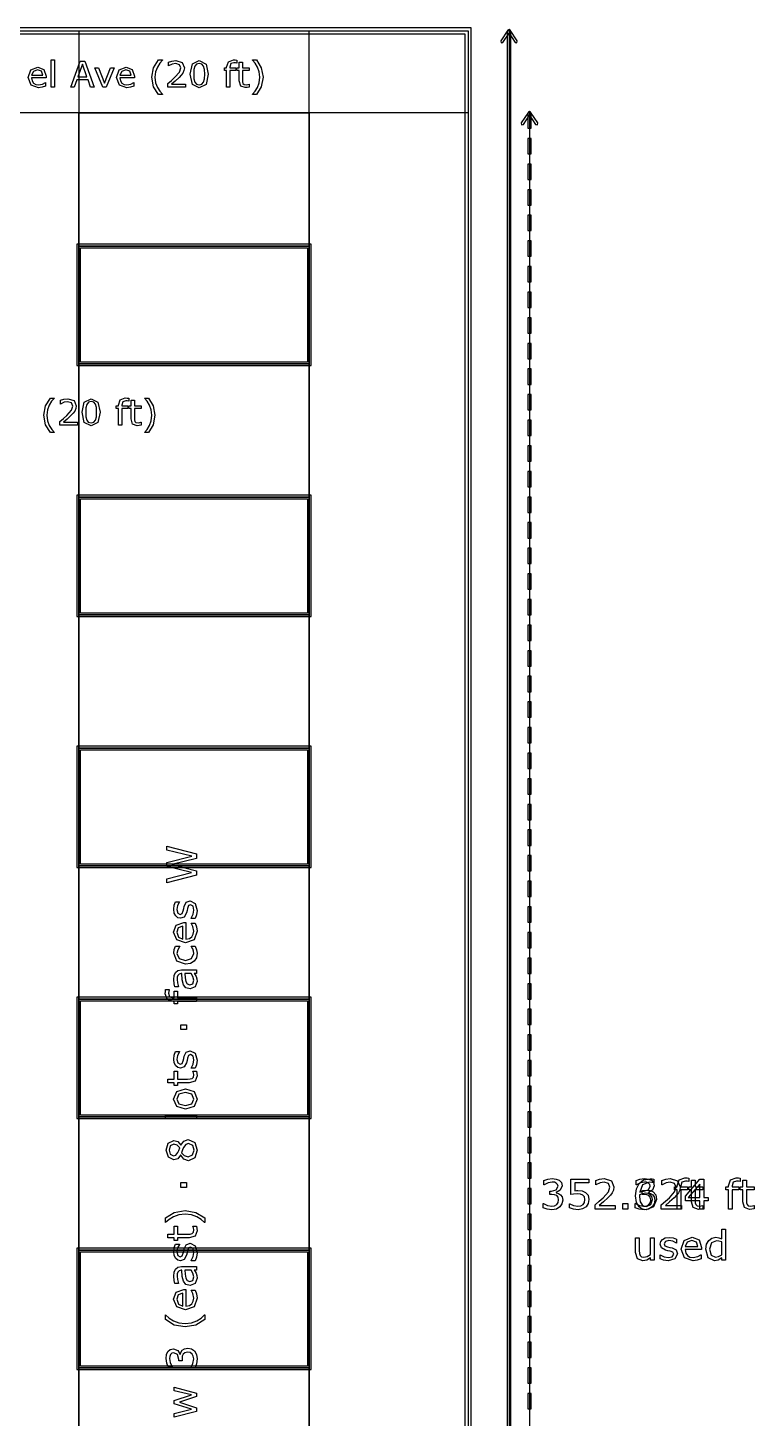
# Model space of a CAD drawing. Extents: x -1 to 182, y 89 to 480.
# Drawn here: x 131.2 to 168.8, y 237.9 to 309.7 of the extents above; entities that cross this region are included whole.
import ezdxf

# ---------------------------------------------------------------- set-up
doc = ezdxf.new("R2010")
doc.units = 0

msp = doc.modelspace()

# ---------------------------------------------------------------- linework, layer by layer
at = {"layer": 'Layer 1', "color": 7}
for points in [[(94.562067, 309.721697), (94.562067, 190.077473), (154.145953, 190.077473), (154.145953, 309.721697), (94.562067, 309.721697)], [(156.011469, 309.56305), (156.011469, 190.236117), (156.196471, 190.236117), (156.196471, 309.56305), (156.011469, 309.56305)], [(94.879361, 309.404403), (153.828659, 309.404403), (153.828659, 190.394761), (94.879361, 190.394761), (94.879361, 309.404403)]]:
    msp.add_lwpolyline(points, close=True, dxfattribs=at)
for points in [[(94.720714, 309.56305), (153.987306, 309.56305), (153.987306, 305.329722), (94.720714, 305.329722), (94.720714, 309.56305)], [(126.99984, 309.56305), (133.878998, 309.56305), (133.878998, 190.236117), (126.99984, 190.236117), (126.99984, 309.56305)], [(145.785233, 309.56305), (153.987306, 309.56305), (153.987306, 190.236117), (145.785233, 190.236117), (145.785233, 309.56305)], [(156.046092, 309.601806), (155.675573, 309.045769), (155.695205, 308.949651), (155.791323, 308.968781), (156.10397, 309.437476), (156.416612, 308.968773), (156.51273, 308.949643), (156.532362, 309.045761), (156.161842, 309.601798), (156.103965, 309.632854), (156.046087, 309.601798), (156.046092, 309.601806)], [(156.10397, 309.56305), (156.10397, 190.236117)], [(132.187823, 307.140076), (131.443556, 307.140076), (131.471589, 306.977294), (131.548458, 306.86425), (131.659692, 306.799139), (131.802577, 306.777443), (132.009669, 306.818139), (132.158886, 306.89953), (132.167934, 306.89953), (132.167934, 306.714139), (131.992492, 306.65355), (131.804392, 306.629129), (131.41191, 306.764781), (131.270831, 307.151836), (131.405578, 307.545224), (131.761887, 307.690821), (132.076595, 307.571449), (132.187828, 307.232322), (132.187823, 307.140076)], [(132.022332, 307.270298), (131.954506, 307.477392), (131.752838, 307.550642), (131.534893, 307.470156), (131.443556, 307.270298), (132.022332, 307.270298)], [(132.617384, 306.652637), (132.447368, 306.652637), (132.447368, 308.059785), (132.617384, 308.059785), (132.617384, 306.652637)], [(134.680176, 306.652637), (134.489359, 306.652637), (134.357327, 307.027937), (133.774935, 307.027937), (133.642903, 306.652637), (133.461129, 306.652637), (133.951279, 307.999195), (134.190026, 307.999195), (134.680176, 306.652637)], [(134.302164, 307.181673), (134.066132, 307.842745), (133.829196, 307.181673), (134.302164, 307.181673)], [(135.699363, 307.66278), (135.290604, 306.652637), (135.119683, 306.652637), (134.713636, 307.66278), (134.898121, 307.66278), (135.21102, 306.858827), (135.521209, 307.66278), (135.699363, 307.66278)], [(136.751105, 307.140076), (136.006838, 307.140076), (136.034871, 306.977294), (136.11174, 306.86425), (136.222973, 306.799139), (136.365859, 306.777443), (136.57295, 306.818139), (136.722167, 306.89953), (136.731216, 306.89953), (136.731216, 306.714139), (136.555774, 306.65355), (136.367674, 306.629129), (135.975191, 306.764781), (135.834113, 307.151836), (135.96886, 307.545224), (136.325168, 307.690821), (136.639877, 307.571449), (136.75111, 307.232322), (136.751105, 307.140076)], [(136.585613, 307.270298), (136.517787, 307.477392), (136.31612, 307.550642), (136.098175, 307.470156), (136.006838, 307.270298), (136.585613, 307.270298)], [(138.200758, 306.280051), (137.993663, 306.280051), (137.744971, 306.680672), (137.656346, 307.169918), (137.744971, 307.659164), (137.993663, 308.059785), (138.200758, 308.059785), (138.200758, 308.050736), (138.060584, 307.897902), (137.937595, 307.697139), (137.848971, 307.452064), (137.815509, 307.169913), (137.848066, 306.886854), (137.937595, 306.642683), (138.061489, 306.44192), (138.200758, 306.289089), (138.200758, 306.280051)], [(139.390865, 306.652637), (138.479292, 306.652637), (138.479292, 306.841645), (138.669204, 307.004424), (138.847359, 307.166301), (139.085198, 307.43308), (139.149407, 307.647408), (139.079771, 307.811092), (138.887149, 307.870777), (138.708995, 307.84184), (138.521797, 307.753215), (138.512749, 307.753215), (138.512749, 307.943125), (138.683667, 308.001002), (138.891666, 308.027222), (139.216322, 307.926842), (139.333885, 307.656446), (139.313988, 307.512656), (139.257015, 307.386953), (139.173814, 307.276624), (139.058964, 307.156347), (138.859106, 306.971862), (138.666482, 306.807273), (139.390857, 306.807273), (139.390865, 306.652637)], [(140.5665, 307.326369), (140.452555, 306.793713), (140.100768, 306.624602), (139.746269, 306.796427), (139.635036, 307.324559), (139.748076, 307.8545), (140.100768, 308.026323), (140.454364, 307.851788), (140.5665, 307.326369), (140.5665, 307.326369)], [(140.328661, 306.915799), (140.371164, 307.087622), (140.382911, 307.326369), (140.371164, 307.565112), (140.327756, 307.736935), (140.240941, 307.84184), (140.100768, 307.877109), (139.959692, 307.84184), (139.87197, 307.735128), (139.829467, 307.560591), (139.818619, 307.324559), (139.828567, 307.088527), (139.871073, 306.918511), (139.955176, 306.810895), (140.100773, 306.773819), (140.241849, 306.809088), (140.328666, 306.915799), (140.328661, 306.915799)], [(142.050517, 307.895195), (142.041468, 307.895195), (141.968218, 307.911467), (141.888637, 307.920516), (141.729472, 307.871682), (141.680638, 307.697145), (141.680638, 307.66278), (141.987208, 307.66278), (141.987208, 307.519895), (141.686064, 307.519895), (141.686064, 306.652637), (141.516049, 306.652637), (141.516049, 307.519895), (141.401199, 307.519895), (141.401199, 307.66278), (141.516049, 307.66278), (141.516049, 307.696242), (141.605578, 307.972065), (141.864219, 308.068828), (141.966409, 308.063404), (142.050512, 308.050731), (142.050517, 307.895195)], [(142.682648, 306.66168), (142.577746, 306.640884), (142.477363, 306.632735), (142.242236, 306.715936), (142.16175, 306.982715), (142.16175, 307.51989), (142.0469, 307.51989), (142.0469, 307.662775), (142.16175, 307.662775), (142.16175, 307.953068), (142.331766, 307.953068), (142.331766, 307.662775), (142.682648, 307.662775), (142.682648, 307.51989), (142.331766, 307.51989), (142.331766, 307.059584), (142.335391, 306.934786), (142.360711, 306.851585), (142.414972, 306.798229), (142.521684, 306.781957), (142.608501, 306.793705), (142.673613, 306.814501), (142.682661, 306.814501), (142.682648, 306.66168)], [(143.397977, 307.169918), (143.309353, 306.680672), (143.06066, 306.280051), (142.853569, 306.280051), (142.853569, 306.2891), (142.992835, 306.441931), (143.116731, 306.642694), (143.205356, 306.886864), (143.238815, 307.169923), (143.205356, 307.452075), (143.116731, 307.69715), (142.992835, 307.897913), (142.853569, 308.050746), (142.853569, 308.059795), (143.06066, 308.059795), (143.309353, 307.659174), (143.397977, 307.169929), (143.397977, 307.169918)], [(133.878998, 305.329722), (145.785233, 305.329722), (145.785233, 298.450564), (133.878998, 298.450564), (133.878998, 305.329722)], [(157.104424, 305.368478), (156.733905, 304.812441), (156.753537, 304.716323), (156.849655, 304.735453), (157.162302, 305.204148), (157.474944, 304.735445), (157.571062, 304.716315), (157.590694, 304.812433), (157.220174, 305.36847), (157.162297, 305.399526), (157.104419, 305.36847), (157.104424, 305.368478)], [(157.069801, 305.329722), (157.069801, 304.535973), (157.254803, 304.535973), (157.254803, 305.329722), (157.069801, 305.329722)], [(157.162302, 305.329722), (157.162302, 194.734028)], [(157.069801, 304.006807), (157.069801, 303.213058), (157.254803, 303.213058), (157.254803, 304.006807), (157.069801, 304.006807)], [(157.069801, 302.683892), (157.069801, 301.890143), (157.254803, 301.890143), (157.254803, 302.683892), (157.069801, 302.683892)], [(157.069801, 301.360977), (157.069801, 300.567228), (157.254803, 300.567228), (157.254803, 301.360977), (157.069801, 301.360977)], [(157.069801, 300.038062), (157.069801, 299.244313), (157.254803, 299.244313), (157.254803, 300.038062), (157.069801, 300.038062)], [(133.786497, 298.543065), (133.786497, 292.272654), (145.877734, 292.272654), (145.877734, 298.543065), (133.786497, 298.543065)], [(133.878998, 298.450564), (145.785233, 298.450564), (145.785233, 292.365155), (133.878998, 292.365155), (133.878998, 298.450564)], [(133.971499, 298.358063), (145.692732, 298.358063), (145.692732, 292.457656), (133.971499, 292.457656), (133.971499, 298.358063)], [(157.069801, 298.715147), (157.069801, 297.921398), (157.254803, 297.921398), (157.254803, 298.715147), (157.069801, 298.715147)], [(157.069801, 297.392232), (157.069801, 296.598483), (157.254803, 296.598483), (157.254803, 297.392232), (157.069801, 297.392232)], [(157.069801, 296.069317), (157.069801, 295.275568), (157.254803, 295.275568), (157.254803, 296.069317), (157.069801, 296.069317)], [(157.069801, 294.746402), (157.069801, 293.952653), (157.254803, 293.952653), (157.254803, 294.746402), (157.069801, 294.746402)], [(157.069801, 293.423487), (157.069801, 292.629738), (157.254803, 292.629738), (157.254803, 293.423487), (157.069801, 293.423487)], [(133.878998, 292.365155), (145.785233, 292.365155), (145.785233, 285.485997), (133.878998, 285.485997), (133.878998, 292.365155)], [(157.069801, 292.100572), (157.069801, 291.306823), (157.254803, 291.306823), (157.254803, 292.100572), (157.069801, 292.100572)], [(132.618353, 288.817579), (132.411261, 288.817579), (132.162569, 289.2182), (132.073941, 289.707445), (132.162569, 290.196691), (132.411261, 290.597312), (132.618353, 290.597312), (132.618353, 290.588263), (132.478182, 290.435429), (132.35519, 290.234667), (132.266566, 289.989591), (132.233107, 289.70744), (132.265661, 289.424381), (132.35519, 289.180211), (132.479084, 288.979448), (132.618353, 288.826617), (132.618353, 288.817579)], [(133.80846, 289.190159), (132.89689, 289.190159), (132.89689, 289.379167), (133.086799, 289.541946), (133.264954, 289.703823), (133.502793, 289.970602), (133.567002, 290.18493), (133.497369, 290.348614), (133.304744, 290.408299), (133.12659, 290.379362), (132.939392, 290.290737), (132.930344, 290.290737), (132.930344, 290.480647), (133.101264, 290.538524), (133.309261, 290.564744), (133.633917, 290.464364), (133.751482, 290.193968), (133.731586, 290.050178), (133.674613, 289.924475), (133.591415, 289.814146), (133.476562, 289.693869), (133.276704, 289.509384), (133.084082, 289.344795), (133.808455, 289.344795), (133.80846, 289.190159)], [(134.984098, 289.863891), (134.87015, 289.331235), (134.518363, 289.162124), (134.163864, 289.333949), (134.052631, 289.862081), (134.165674, 290.392022), (134.518363, 290.563845), (134.871959, 290.38931), (134.984098, 289.863891), (134.984098, 289.863891)], [(134.746256, 289.453321), (134.788761, 289.625144), (134.800509, 289.863891), (134.788761, 290.102634), (134.745351, 290.274457), (134.658536, 290.379362), (134.518363, 290.414631), (134.377287, 290.379362), (134.289567, 290.27265), (134.247062, 290.098113), (134.236214, 289.862081), (134.246162, 289.626049), (134.288665, 289.456033), (134.372768, 289.348417), (134.518365, 289.311341), (134.659444, 289.34661), (134.746259, 289.453321), (134.746256, 289.453321)], [(136.468112, 290.432717), (136.459063, 290.432717), (136.385813, 290.448989), (136.306232, 290.458038), (136.14707, 290.409204), (136.098236, 290.234667), (136.098236, 290.200302), (136.404805, 290.200302), (136.404805, 290.057417), (136.103665, 290.057417), (136.103665, 289.190159), (135.933649, 289.190159), (135.933649, 290.057417), (135.818799, 290.057417), (135.818799, 290.200302), (135.933649, 290.200302), (135.933649, 290.233764), (136.023179, 290.509587), (136.281819, 290.60635), (136.384009, 290.600926), (136.468112, 290.588253), (136.468112, 290.432717)], [(137.100243, 289.199202), (136.995341, 289.178406), (136.894961, 289.170257), (136.659831, 289.253458), (136.579345, 289.520237), (136.579345, 290.057412), (136.464495, 290.057412), (136.464495, 290.200297), (136.579345, 290.200297), (136.579345, 290.49059), (136.749361, 290.49059), (136.749361, 290.200297), (137.100243, 290.200297), (137.100243, 290.057412), (136.749361, 290.057412), (136.749361, 289.597106), (136.752986, 289.472308), (136.778306, 289.389107), (136.832567, 289.335751), (136.939279, 289.319479), (137.026094, 289.331227), (137.091205, 289.352023), (137.100254, 289.352023), (137.100243, 289.199202)], [(137.815575, 289.70744), (137.72695, 289.218194), (137.478258, 288.817573), (137.271164, 288.817573), (137.271164, 288.826622), (137.410432, 288.979453), (137.534326, 289.180216), (137.622951, 289.424386), (137.656412, 289.707445), (137.622951, 289.989597), (137.534326, 290.234672), (137.410432, 290.435435), (137.271164, 290.588268), (137.271164, 290.597317), (137.478258, 290.597317), (137.72695, 290.196696), (137.815575, 289.707451), (137.815575, 289.70744)], [(157.069801, 290.777657), (157.069801, 289.983908), (157.254803, 289.983908), (157.254803, 290.777657), (157.069801, 290.777657)], [(157.069801, 289.454742), (157.069801, 288.660993), (157.254803, 288.660993), (157.254803, 289.454742), (157.069801, 289.454742)], [(157.069801, 288.131827), (157.069801, 287.338078), (157.254803, 287.338078), (157.254803, 288.131827), (157.069801, 288.131827)], [(157.069801, 286.808912), (157.069801, 286.015163), (157.254803, 286.015163), (157.254803, 286.808912), (157.069801, 286.808912)], [(133.786497, 285.578498), (133.786497, 279.308087), (145.877734, 279.308087), (145.877734, 285.578498), (133.786497, 285.578498)], [(133.878998, 285.485997), (145.785233, 285.485997), (145.785233, 279.400588), (133.878998, 279.400588), (133.878998, 285.485997)], [(133.971499, 285.393496), (145.692732, 285.393496), (145.692732, 279.493089), (133.971499, 279.493089), (133.971499, 285.393496)], [(157.069801, 285.485997), (157.069801, 284.692248), (157.254803, 284.692248), (157.254803, 285.485997), (157.069801, 285.485997)], [(157.069801, 284.163082), (157.069801, 283.369333), (157.254803, 283.369333), (157.254803, 284.163082), (157.069801, 284.163082)], [(157.069801, 282.840167), (157.069801, 282.046418), (157.254803, 282.046418), (157.254803, 282.840167), (157.069801, 282.840167)], [(157.069801, 281.517252), (157.069801, 280.723503), (157.254803, 280.723503), (157.254803, 281.517252), (157.069801, 281.517252)], [(157.069801, 280.194337), (157.069801, 279.400588), (157.254803, 279.400588), (157.254803, 280.194337), (157.069801, 280.194337)], [(133.878998, 279.400588), (145.785233, 279.400588), (145.785233, 272.52143), (133.878998, 272.52143), (133.878998, 279.400588)], [(157.069801, 278.871422), (157.069801, 278.077673), (157.254803, 278.077673), (157.254803, 278.871422), (157.069801, 278.871422)], [(157.069801, 277.548507), (157.069801, 276.754758), (157.254803, 276.754758), (157.254803, 277.548507), (157.069801, 277.548507)], [(157.069801, 276.225592), (157.069801, 275.431843), (157.254803, 275.431843), (157.254803, 276.225592), (157.069801, 276.225592)], [(157.069801, 274.902677), (157.069801, 274.108928), (157.254803, 274.108928), (157.254803, 274.902677), (157.069801, 274.902677)], [(157.069801, 273.579762), (157.069801, 272.786013), (157.254803, 272.786013), (157.254803, 273.579762), (157.069801, 273.579762)], [(133.786497, 272.613931), (133.786497, 266.34352), (145.877734, 266.34352), (145.877734, 272.613931), (133.786497, 272.613931)], [(133.878998, 272.52143), (145.785233, 272.52143), (145.785233, 266.436021), (133.878998, 266.436021), (133.878998, 272.52143)], [(133.971499, 272.428929), (145.692732, 272.428929), (145.692732, 266.528522), (133.971499, 266.528522), (133.971499, 272.428929)], [(157.069801, 272.256847), (157.069801, 271.463098), (157.254803, 271.463098), (157.254803, 272.256847), (157.069801, 272.256847)], [(157.069801, 270.933932), (157.069801, 270.140183), (157.254803, 270.140183), (157.254803, 270.933932), (157.069801, 270.933932)], [(157.069801, 269.611017), (157.069801, 268.817268), (157.254803, 268.817268), (157.254803, 269.611017), (157.069801, 269.611017)], [(157.069801, 268.288102), (157.069801, 267.494353), (157.254803, 267.494353), (157.254803, 268.288102), (157.069801, 268.288102)], [(138.425387, 267.454179), (139.96431, 267.054204), (139.96431, 266.823728), (138.686869, 266.500233), (139.96431, 266.183975), (139.96431, 265.958666), (138.425387, 265.551455), (138.425387, 265.761261), (139.704894, 266.084756), (138.425387, 266.403081), (138.425387, 266.610821), (139.717298, 266.932247), (138.425387, 267.253676), (138.425387, 267.454179)], [(133.878998, 266.436021), (145.785233, 266.436021), (145.785233, 259.556863), (133.878998, 259.556863), (133.878998, 266.436021)], [(157.069801, 266.965187), (157.069801, 266.171438), (157.254803, 266.171438), (157.254803, 266.965187), (157.069801, 266.965187)], [(157.069801, 265.642272), (157.069801, 264.848523), (157.254803, 264.848523), (157.254803, 265.642272), (157.069801, 265.642272)], [(139.631515, 264.625414), (139.890931, 264.494157), (139.992216, 264.137589), (139.962244, 263.901946), (139.895063, 263.723146), (139.676989, 263.723146), (139.676989, 263.733492), (139.787576, 263.938131), (139.827883, 264.154136), (139.786542, 264.354642), (139.65632, 264.426987), (139.552965, 264.387715), (139.493022, 264.236818), (139.471326, 264.1283), (139.444455, 264.007377), (139.326631, 263.791369), (139.134395, 263.728324), (139.000037, 263.757262), (138.887383, 263.84718), (138.8109, 263.993939), (138.781963, 264.194445), (138.807812, 264.403217), (138.868788, 264.579951), (139.076528, 264.579951), (139.076528, 264.569606), (138.984543, 264.388737), (138.946303, 264.179965), (138.987644, 264.00013), (139.108567, 263.926751), (139.216053, 263.971193), (139.274965, 264.111753), (139.299757, 264.23164), (139.322485, 264.343263), (139.428937, 264.552035), (139.63151, 264.625414), (139.631515, 264.625414)], [(157.069801, 264.319357), (157.069801, 263.525608), (157.254803, 263.525608), (157.254803, 264.319357), (157.069801, 264.319357)], [(139.407238, 263.506104), (139.407238, 262.655512), (139.593275, 262.68755), (139.722465, 262.775402), (139.796879, 262.902524), (139.821671, 263.065822), (139.775162, 263.302499), (139.682143, 263.473031), (139.682143, 263.483376), (139.894016, 263.483376), (139.963262, 263.28287), (139.991168, 263.067896), (139.836138, 262.619346), (139.39379, 262.458117), (138.944205, 262.612112), (138.777806, 263.019321), (138.914233, 263.37899), (139.301805, 263.506112), (139.407238, 263.506104)], [(139.25841, 263.316969), (139.021733, 263.239454), (138.938016, 263.008979), (139.030001, 262.759898), (139.25841, 262.655512), (139.25841, 263.316969)], [(157.069801, 262.996442), (157.069801, 262.202693), (157.254803, 262.202693), (157.254803, 262.996442), (157.069801, 262.996442)], [(139.891962, 262.290675), (139.96431, 262.105676), (139.99016, 261.920675), (139.953986, 261.691231), (139.842364, 261.512431), (139.654261, 261.395641), (139.388646, 261.3543), (138.944229, 261.50933), (138.783, 261.920675), (138.810903, 262.114976), (138.879118, 262.290675), (139.095123, 262.290675), (139.095123, 262.28033), (138.988671, 262.096363), (138.951462, 261.912396), (139.063085, 261.650914), (139.388646, 261.555828), (139.710072, 261.648845), (139.821694, 261.912396), (139.80619, 262.032284), (139.765883, 262.141837), (139.720407, 262.221421), (139.678034, 262.28033), (139.678034, 262.290675), (139.891962, 262.290675)], [(157.069801, 261.673527), (157.069801, 260.879778), (157.254803, 260.879778), (157.254803, 261.673527), (157.069801, 261.673527)], [(139.96431, 261.062846), (139.96431, 260.869576), (139.841321, 260.869576), (139.890931, 260.799298), (139.94054, 260.714547), (139.979812, 260.602927), (139.996348, 260.455131), (139.892997, 260.190548), (139.629446, 260.082029), (139.417573, 260.13784), (139.289417, 260.299069), (139.226372, 260.552283), (139.201581, 260.869576), (139.171609, 260.869576), (139.062053, 260.845817), (138.993841, 260.779671), (138.961802, 260.680452), (138.953547, 260.55953), (138.974211, 260.388996), (139.032089, 260.194694), (139.032089, 260.184349), (138.834686, 260.184349), (138.800579, 260.348679), (138.781979, 260.560551), (138.802642, 260.772424), (138.870857, 260.92952), (138.993846, 261.028739), (139.180914, 261.062846), (139.96431, 261.062846)], [(139.68009, 260.869576), (139.358664, 260.869576), (139.374168, 260.65977), (139.40414, 260.469601), (139.478554, 260.334208), (139.616013, 260.282533), (139.765875, 260.342477), (139.815485, 260.525412), (139.77621, 260.71248), (139.680092, 260.869576), (139.68009, 260.869576)], [(138.544243, 260.042754), (138.544243, 260.032409), (138.525643, 259.948693), (138.515297, 259.857742), (138.571106, 259.675841), (138.770578, 259.62003), (138.809852, 259.62003), (138.809852, 259.970396), (138.97315, 259.970396), (138.97315, 259.626232), (139.96431, 259.626232), (139.96431, 259.43193), (138.973158, 259.43193), (138.973158, 259.300671), (138.80986, 259.300671), (138.80986, 259.43193), (138.77162, 259.43193), (138.456393, 259.53425), (138.345806, 259.829837), (138.351997, 259.946626), (138.366469, 260.042744), (138.544243, 260.042754)], [(157.069801, 260.350612), (157.069801, 259.556863), (157.254803, 259.556863), (157.254803, 260.350612), (157.069801, 260.350612)], [(133.786497, 259.649364), (133.786497, 253.378953), (145.877734, 253.378953), (145.877734, 259.649364), (133.786497, 259.649364)], [(133.878998, 259.556863), (145.785233, 259.556863), (145.785233, 253.471454), (133.878998, 253.471454), (133.878998, 259.556863)], [(133.971499, 259.464362), (145.692732, 259.464362), (145.692732, 253.563955), (133.971499, 253.563955), (133.971499, 259.464362)], [(157.069801, 259.027697), (157.069801, 258.233948), (157.254803, 258.233948), (157.254803, 259.027697), (157.069801, 259.027697)], [(139.436179, 258.224781), (139.436179, 257.977766), (139.14369, 257.977766), (139.14369, 258.224781), (139.436179, 258.224781)], [(157.069801, 257.704782), (157.069801, 256.911033), (157.254803, 256.911033), (157.254803, 257.704782), (157.069801, 257.704782)], [(139.631515, 256.885329), (139.890931, 256.75407), (139.992216, 256.397505), (139.962244, 256.161859), (139.895063, 255.983059), (139.676989, 255.983059), (139.676989, 255.993404), (139.787576, 256.198043), (139.827883, 256.414052), (139.786542, 256.614555), (139.65632, 256.686903), (139.552965, 256.647628), (139.493022, 256.496734), (139.471326, 256.388212), (139.444455, 256.26729), (139.326631, 256.051282), (139.134395, 255.988237), (139.000037, 256.017177), (138.887383, 256.107093), (138.8109, 256.253854), (138.781963, 256.454358), (138.807812, 256.66313), (138.868788, 256.839863), (139.076528, 256.839863), (139.076528, 256.829518), (138.984543, 256.648652), (138.946303, 256.439877), (138.987644, 256.260046), (139.108567, 256.186664), (139.216053, 256.231106), (139.274965, 256.371665), (139.299757, 256.491556), (139.322485, 256.603175), (139.428937, 256.811947), (139.63151, 256.885329), (139.631515, 256.885329)], [(157.069801, 256.381867), (157.069801, 255.588118), (157.254803, 255.588118), (157.254803, 256.381867), (157.069801, 256.381867)], [(139.953975, 255.825963), (139.977735, 255.706075), (139.987048, 255.591352), (139.891962, 255.322636), (139.587073, 255.230651), (138.973158, 255.230651), (138.973158, 255.099394), (138.80986, 255.099394), (138.80986, 255.230651), (138.478097, 255.230651), (138.478097, 255.424956), (138.80986, 255.424956), (138.80986, 255.825963), (138.973158, 255.825963), (138.973158, 255.424956), (139.499223, 255.424956), (139.641849, 255.429083), (139.736933, 255.458023), (139.797911, 255.520034), (139.816511, 255.64199), (139.80307, 255.741209), (139.779311, 255.815623), (139.779311, 255.825968), (139.953975, 255.825963)], [(157.069801, 255.058952), (157.069801, 254.265203), (157.254803, 254.265203), (157.254803, 255.058952), (157.069801, 255.058952)], [(139.387601, 254.925762), (139.833053, 254.781066), (139.996348, 254.393495), (139.833053, 254.003854), (139.387601, 253.860193), (138.942152, 254.003854), (138.777819, 254.393495), (138.942152, 254.781066), (139.387601, 254.925762), (139.387601, 254.925762)], [(139.387601, 254.725255), (139.054806, 254.637406), (138.945253, 254.393495), (139.054806, 254.147514), (139.387601, 254.0607), (139.717298, 254.148549), (139.828918, 254.393495), (139.71833, 254.636374), (139.387601, 254.725255), (139.387601, 254.725255)], [(139.96431, 253.55737), (139.96431, 253.363068), (138.35614, 253.363068), (138.35614, 253.55737), (139.96431, 253.55737)], [(157.069801, 253.736037), (157.069801, 252.942288), (157.254803, 252.942288), (157.254803, 253.736037), (157.069801, 253.736037)], [(133.878998, 253.471454), (145.785233, 253.471454), (145.785233, 246.592296), (133.878998, 246.592296), (133.878998, 253.471454)], [(139.535397, 252.299569), (139.867158, 252.143505), (139.999449, 251.752832), (139.870259, 251.353891), (139.53953, 251.206095), (139.30802, 251.280509), (139.142655, 251.490315), (139.136464, 251.490315), (138.991772, 251.306348), (138.795401, 251.247436), (138.506013, 251.390065), (138.390258, 251.752832), (138.500846, 252.120766), (138.781965, 252.258228), (138.987636, 252.193114), (139.144732, 252.001913), (139.150924, 252.001913), (139.303887, 252.223086), (139.535397, 252.299569), (139.535397, 252.299569)], [(139.555032, 252.086662), (139.403106, 252.044286), (139.287351, 251.880988), (139.244975, 251.774536), (139.190198, 251.62054), (139.327657, 251.470678), (139.524028, 251.41487), (139.754504, 251.510987), (139.845454, 251.754898), (139.767939, 251.995711), (139.555032, 252.086662), (139.555032, 252.086662)], [(157.069801, 252.413122), (157.069801, 251.619373), (157.254803, 251.619373), (157.254803, 252.413122), (157.069801, 252.413122)], [(138.784021, 252.054621), (138.608322, 251.96884), (138.542176, 251.751797), (138.604187, 251.537858), (138.77162, 251.455176), (138.900811, 251.496517), (138.996928, 251.623641), (139.045503, 251.733195), (139.095113, 251.873754), (138.953521, 252.015349), (138.784021, 252.054621), (138.784021, 252.054621)], [(157.069801, 251.090207), (157.069801, 250.296458), (157.254803, 250.296458), (157.254803, 251.090207), (157.069801, 251.090207)], [(139.436179, 250.074384), (139.436179, 249.827372), (139.14369, 249.827372), (139.14369, 250.074384), (139.436179, 250.074384)], [(158.76427, 249.449999), (158.845918, 249.338379), (158.877956, 249.164747), (158.839716, 248.971477), (158.732229, 248.818513), (158.549296, 248.711026), (158.319853, 248.676922), (158.067671, 248.707925), (157.864066, 248.774071), (157.864066, 248.990079), (157.879571, 248.990079), (158.086276, 248.893962), (158.315717, 248.855722), (158.454211, 248.877417), (158.573066, 248.941497), (158.643348, 249.041747), (158.667107, 249.180241), (158.640236, 249.316667), (158.567889, 249.402448), (158.455234, 249.445858), (158.312608, 249.458267), (158.219589, 249.458267), (158.219589, 249.629833), (158.291936, 249.629833), (158.542049, 249.694944), (158.636101, 249.887182), (158.612341, 249.984332), (158.546195, 250.053579), (158.45111, 250.090787), (158.336389, 250.101132), (158.127617, 250.065993), (157.918843, 249.966774), (157.908497, 249.966774), (157.908497, 250.18278), (158.103834, 250.248926), (158.341546, 250.279932), (158.539983, 250.259268), (158.695013, 250.193122), (158.807667, 250.073232), (158.845907, 249.908902), (158.754957, 249.684626), (158.542049, 249.564738), (158.542049, 249.550265), (158.655738, 249.515126), (158.764259, 249.450012), (158.76427, 249.449999)], [(160.232912, 249.197819), (160.193637, 248.992146), (160.086151, 248.826781), (159.908385, 248.715162), (159.670673, 248.676922), (159.427794, 248.703793), (159.230391, 248.766838), (159.230391, 248.984912), (159.244864, 248.984912), (159.443301, 248.892927), (159.666543, 248.855722), (159.808137, 248.876385), (159.931126, 248.948733), (159.999341, 249.055185), (160.0231, 249.198846), (159.995195, 249.333207), (159.919746, 249.421056), (159.788489, 249.475833), (159.616923, 249.492369), (159.441224, 249.47996), (159.296532, 249.455169), (159.296532, 250.247886), (160.222572, 250.247886), (160.222572, 250.067017), (159.496001, 250.067017), (159.496001, 249.657741), (159.586951, 249.663933), (159.667567, 249.666049), (159.886673, 249.644354), (160.059274, 249.56994), (160.18743, 249.423178), (160.232907, 249.19787), (160.232912, 249.197819)], [(161.590966, 248.70896), (160.549171, 248.70896), (160.549171, 248.924968), (160.766211, 249.111002), (160.969815, 249.296004), (161.241635, 249.600893), (161.315014, 249.845841), (161.235433, 250.03291), (161.015292, 250.101122), (160.811687, 250.068049), (160.597746, 249.966764), (160.5874, 249.966764), (160.5874, 250.183804), (160.782737, 250.24995), (161.020449, 250.279922), (161.391484, 250.165201), (161.525845, 249.856176), (161.503117, 249.691844), (161.438006, 249.548186), (161.34292, 249.422093), (161.211663, 249.284634), (160.983254, 249.073796), (160.76311, 248.885694), (161.590966, 248.885694), (161.590966, 248.70896)], [(163.526764, 249.449999), (163.608412, 249.338379), (163.64045, 249.164747), (163.60221, 248.971477), (163.494723, 248.818513), (163.31179, 248.711026), (163.082347, 248.676922), (162.830165, 248.707925), (162.62656, 248.774071), (162.62656, 248.990079), (162.642065, 248.990079), (162.84877, 248.893962), (163.078211, 248.855722), (163.216705, 248.877417), (163.33556, 248.941497), (163.405842, 249.041747), (163.429601, 249.180241), (163.40273, 249.316667), (163.330383, 249.402448), (163.217728, 249.445858), (163.075102, 249.458267), (162.982083, 249.458267), (162.982083, 249.629833), (163.05443, 249.629833), (163.304543, 249.694944), (163.398595, 249.887182), (163.374835, 249.984332), (163.308689, 250.053579), (163.213604, 250.090787), (163.098883, 250.101132), (162.890111, 250.065993), (162.681337, 249.966774), (162.670991, 249.966774), (162.670991, 250.18278), (162.866328, 250.248926), (163.10404, 250.279932), (163.302477, 250.259268), (163.457507, 250.193122), (163.570161, 250.073232), (163.608401, 249.908902), (163.517451, 249.684626), (163.304543, 249.564738), (163.304543, 249.550265), (163.418232, 249.515126), (163.526753, 249.450012), (163.526764, 249.449999)], [(163.729334, 249.208154), (163.574304, 248.824715), (163.196035, 248.676922), (162.98933, 248.712061), (162.824997, 248.816447), (162.687539, 249.043824), (162.639996, 249.384888), (162.683406, 249.747655), (162.823965, 250.028774), (163.058576, 250.210675), (163.393438, 250.276821), (163.495758, 250.271661), (163.579474, 250.253061), (163.579474, 250.055656), (163.569129, 250.055656), (163.48128, 250.084596), (163.362424, 250.099068), (163.007925, 249.959541), (162.853929, 249.58437), (163.024461, 249.663954), (163.219797, 249.691857), (163.392396, 249.673257), (163.546393, 249.600909), (163.682818, 249.441746), (163.729326, 249.20817), (163.729334, 249.208154)], [(165.007807, 248.70896), (163.966012, 248.70896), (163.966012, 248.924968), (164.183054, 249.111002), (164.386659, 249.296004), (164.658475, 249.600893), (164.731855, 249.845841), (164.652274, 250.03291), (164.432133, 250.101122), (164.228528, 250.068049), (164.014589, 249.966764), (164.004244, 249.966764), (164.004244, 250.183804), (164.199583, 250.24995), (164.437292, 250.279922), (164.80833, 250.165201), (164.942688, 249.856176), (164.91996, 249.691844), (164.854849, 249.548186), (164.759763, 249.422093), (164.628506, 249.284634), (164.400097, 249.073796), (164.179956, 248.885694), (165.00781, 248.885694), (165.007807, 248.70896)], [(165.400549, 250.12904), (165.390204, 250.12904), (165.306487, 250.147641), (165.215536, 250.157986), (165.033636, 250.102177), (164.977825, 249.902706), (164.977825, 249.863431), (165.328191, 249.863431), (165.328191, 249.700133), (164.984037, 249.700133), (164.984037, 248.70896), (164.789732, 248.70896), (164.789732, 249.700112), (164.658475, 249.700112), (164.658475, 249.86341), (164.789732, 249.86341), (164.789732, 249.90165), (164.892052, 250.216877), (165.187641, 250.327464), (165.304431, 250.321273), (165.400549, 250.306801), (165.400549, 250.12904)], [(166.3886, 249.142008), (166.16019, 249.142008), (166.16019, 248.70896), (165.961753, 248.70896), (165.961753, 249.142008), (165.22485, 249.142008), (165.22485, 249.37972), (165.970021, 250.247883), (166.16019, 250.247883), (166.16019, 249.307373), (166.3886, 249.307373), (166.3886, 249.142008)], [(165.961753, 249.307373), (165.961753, 250.001903), (165.36541, 249.307373), (165.961753, 249.307373)], [(166.122985, 248.719308), (166.003094, 248.695548), (165.888374, 248.686235), (165.619655, 248.781321), (165.527673, 249.08621), (165.527673, 249.700125), (165.396413, 249.700125), (165.396413, 249.863423), (165.527673, 249.863423), (165.527673, 250.195186), (165.721975, 250.195186), (165.721975, 249.863423), (166.122985, 249.863423), (166.122985, 249.700125), (165.721975, 249.700125), (165.721975, 249.17406), (165.726102, 249.031434), (165.75504, 248.936351), (165.817053, 248.875372), (165.939007, 248.856772), (166.038226, 248.870213), (166.11264, 248.893972), (166.122985, 248.893972), (166.122985, 248.719308)], [(168.047411, 250.129027), (168.037065, 250.129027), (167.953351, 250.147627), (167.862401, 250.157973), (167.6805, 250.102164), (167.624689, 249.902692), (167.624689, 249.863418), (167.975055, 249.863418), (167.975055, 249.70012), (167.630891, 249.70012), (167.630891, 248.70896), (167.436586, 248.70896), (167.436586, 249.700112), (167.305329, 249.700112), (167.305329, 249.86341), (167.436586, 249.86341), (167.436586, 249.90165), (167.538906, 250.216877), (167.834495, 250.327464), (167.951282, 250.321273), (168.0474, 250.306801), (168.047411, 250.129027)], [(168.769847, 248.719295), (168.649959, 248.695535), (168.535236, 248.686222), (168.26652, 248.781308), (168.174535, 249.086197), (168.174535, 249.700112), (168.043278, 249.700112), (168.043278, 249.86341), (168.174535, 249.86341), (168.174535, 250.195173), (168.368839, 250.195173), (168.368839, 249.86341), (168.769847, 249.86341), (168.769847, 249.700112), (168.368839, 249.700112), (168.368839, 249.174047), (168.372967, 249.031421), (168.401907, 248.936337), (168.463917, 248.875359), (168.585874, 248.856759), (168.685093, 248.8702), (168.759507, 248.893959), (168.769852, 248.893959), (168.769847, 248.719295)], [(157.069801, 249.767292), (157.069801, 248.973543), (157.254803, 248.973543), (157.254803, 249.767292), (157.069801, 249.767292)], [(163.519528, 249.199899), (163.49059, 249.359062), (163.397573, 249.468615), (163.292153, 249.512025), (163.171231, 249.52237), (163.007933, 249.501706), (162.852903, 249.43763), (162.849807, 249.393188), (162.848749, 249.340477), (162.881822, 249.082096), (162.974839, 248.933268), (163.077158, 248.866088), (163.198081, 248.845424), (163.433723, 248.936374), (163.519507, 249.199923), (163.519528, 249.199899)], [(139.373131, 248.634679), (139.932272, 248.533394), (140.390122, 248.249174), (140.390122, 248.012496), (140.379777, 248.012496), (140.205112, 248.171659), (139.975669, 248.313253), (139.696616, 248.414538), (139.37312, 248.452778), (139.05066, 248.414538), (138.770575, 248.313253), (138.541131, 248.171659), (138.366467, 248.012496), (138.356122, 248.012496), (138.356122, 248.249174), (138.813975, 248.533394), (139.373113, 248.634679), (139.373131, 248.634679)], [(162.236922, 248.70896), (161.989907, 248.70896), (161.989907, 249.003515), (162.236922, 249.003515), (162.236922, 248.70896)], [(139.953975, 247.81716), (139.977735, 247.697269), (139.987048, 247.582549), (139.891962, 247.313833), (139.587073, 247.221848), (138.973158, 247.221848), (138.973158, 247.090591), (138.80986, 247.090591), (138.80986, 247.221848), (138.478097, 247.221848), (138.478097, 247.41615), (138.80986, 247.41615), (138.80986, 247.81716), (138.973158, 247.81716), (138.973158, 247.41615), (139.499223, 247.41615), (139.641849, 247.420277), (139.736933, 247.449215), (139.797911, 247.511228), (139.816511, 247.633185), (139.80307, 247.732403), (139.779311, 247.806817), (139.779311, 247.817162), (139.953975, 247.81716)], [(157.069801, 248.444377), (157.069801, 247.650628), (157.254803, 247.650628), (157.254803, 248.444377), (157.069801, 248.444377)], [(157.069801, 247.121462), (157.069801, 246.327713), (157.254803, 246.327713), (157.254803, 247.121462), (157.069801, 247.121462)], [(163.60221, 246.06313), (163.407908, 246.06313), (163.407908, 246.191289), (163.219805, 246.072433), (163.021368, 246.031092), (162.738182, 246.141679), (162.636897, 246.468273), (162.636897, 247.21758), (162.831199, 247.21758), (162.831199, 246.560258), (162.839454, 246.409361), (162.874593, 246.302908), (162.946941, 246.236763), (163.076132, 246.216099), (163.240464, 246.255371), (163.407895, 246.355624), (163.407895, 247.217585), (163.602197, 247.217585), (163.60221, 246.06313)], [(164.80937, 246.395925), (164.678113, 246.136509), (164.321545, 246.035224), (164.085902, 246.065196), (163.907102, 246.132377), (163.907102, 246.350451), (163.917447, 246.350451), (164.122086, 246.239864), (164.338092, 246.199557), (164.538598, 246.240898), (164.610943, 246.37112), (164.571671, 246.474475), (164.420774, 246.534418), (164.312255, 246.556114), (164.191333, 246.582985), (163.975325, 246.700809), (163.91228, 246.893045), (163.941217, 247.027403), (164.031136, 247.140057), (164.177895, 247.21654), (164.378401, 247.245477), (164.587173, 247.219628), (164.763907, 247.158652), (164.763907, 246.950912), (164.753561, 246.950912), (164.572692, 247.042897), (164.363921, 247.081137), (164.184086, 247.039796), (164.110707, 246.918873), (164.155149, 246.811387), (164.295708, 246.752475), (164.415596, 246.727683), (164.527219, 246.704955), (164.73599, 246.598503), (164.80937, 246.39593), (164.80937, 246.395925)], [(166.053738, 246.620202), (165.203143, 246.620202), (165.235184, 246.434165), (165.323034, 246.304975), (165.450158, 246.230561), (165.613456, 246.205769), (165.850134, 246.252278), (166.020665, 246.345297), (166.03101, 246.345297), (166.03101, 246.133424), (165.830507, 246.064178), (165.615533, 246.036272), (165.166983, 246.191302), (165.005751, 246.63365), (165.159747, 247.083235), (165.566956, 247.249634), (165.926624, 247.113207), (166.053749, 246.725635), (166.053738, 246.620202)], [(165.864601, 246.76903), (165.787089, 247.005707), (165.55661, 247.089424), (165.307532, 246.997439), (165.203143, 246.76903), (165.864601, 246.76903)], [(167.284668, 246.06313), (167.090366, 246.06313), (167.090366, 246.184052), (166.915699, 246.071398), (166.718296, 246.031092), (166.389634, 246.190254), (166.268712, 246.631571), (166.310053, 246.893053), (166.423742, 247.088389), (166.587037, 247.20828), (166.781341, 247.249621), (166.94257, 247.229989), (167.090366, 247.171077), (167.090366, 247.671305), (167.284668, 247.671305), (167.284668, 246.06313)], [(167.090366, 246.34735), (167.090366, 247.009842), (166.949807, 247.058417), (166.814414, 247.071858), (166.560166, 246.958169), (166.469215, 246.635709), (166.539497, 246.322551), (166.764805, 246.216099), (166.932236, 246.25227), (167.090366, 246.347356), (167.090366, 246.34735)], [(133.786497, 246.684797), (133.786497, 240.414386), (145.877734, 240.414386), (145.877734, 246.684797), (133.786497, 246.684797)], [(133.878998, 246.592296), (145.785233, 246.592296), (145.785233, 240.506887), (133.878998, 240.506887), (133.878998, 246.592296)], [(133.971499, 246.499795), (145.692732, 246.499795), (145.692732, 240.599388), (133.971499, 240.599388), (133.971499, 246.499795)], [(139.631515, 246.939694), (139.890931, 246.808437), (139.992216, 246.451869), (139.962244, 246.216226), (139.895063, 246.037426), (139.676989, 246.037426), (139.676989, 246.047772), (139.787576, 246.252411), (139.827883, 246.468416), (139.786542, 246.668923), (139.65632, 246.741267), (139.552965, 246.701995), (139.493022, 246.551098), (139.471326, 246.44258), (139.444455, 246.321657), (139.326631, 246.105649), (139.134395, 246.042604), (139.000037, 246.071542), (138.887383, 246.16146), (138.8109, 246.308219), (138.781963, 246.508725), (138.807812, 246.717497), (138.868788, 246.894231), (139.076528, 246.894231), (139.076528, 246.883886), (138.984543, 246.703017), (138.946303, 246.494245), (138.987644, 246.31441), (139.108567, 246.241031), (139.216053, 246.285473), (139.274965, 246.426033), (139.299757, 246.545921), (139.322485, 246.657543), (139.428937, 246.866315), (139.63151, 246.939694), (139.631515, 246.939694)], [(139.96431, 245.740802), (139.96431, 245.547532), (139.841321, 245.547532), (139.890931, 245.477254), (139.94054, 245.392505), (139.979812, 245.280883), (139.996348, 245.13309), (139.892997, 244.868507), (139.629446, 244.759985), (139.417573, 244.815796), (139.289417, 244.977025), (139.226372, 245.230242), (139.201581, 245.547532), (139.171609, 245.547532), (139.062053, 245.523773), (138.993841, 245.457627), (138.961802, 245.358409), (138.953547, 245.237486), (138.974211, 245.066954), (139.032089, 244.87265), (139.032089, 244.862305), (138.834686, 244.862305), (138.800579, 245.026635), (138.781979, 245.23851), (138.802642, 245.450383), (138.870857, 245.607479), (138.993846, 245.706698), (139.180914, 245.740802), (139.96431, 245.740802)], [(157.069801, 245.798547), (157.069801, 245.004798), (157.254803, 245.004798), (157.254803, 245.798547), (157.069801, 245.798547)], [(139.68009, 245.547532), (139.358664, 245.547532), (139.374168, 245.337729), (139.40414, 245.14756), (139.478554, 245.012167), (139.616013, 244.960489), (139.765875, 245.020436), (139.815485, 245.203368), (139.77621, 245.390436), (139.680092, 245.547532), (139.68009, 245.547532)], [(139.407238, 244.549147), (139.407238, 243.698552), (139.593275, 243.730593), (139.722465, 243.818443), (139.796879, 243.945567), (139.821671, 244.108862), (139.775162, 244.345542), (139.682143, 244.516074), (139.682143, 244.526419), (139.894016, 244.526419), (139.963262, 244.325916), (139.991168, 244.110942), (139.836138, 243.662389), (139.39379, 243.50116), (138.944205, 243.655155), (138.777806, 244.062365), (138.914233, 244.422033), (139.301805, 244.549158), (139.407238, 244.549147)], [(139.25841, 244.36001), (139.021733, 244.282495), (138.938016, 244.052019), (139.030001, 243.802938), (139.25841, 243.698552), (139.25841, 244.36001)], [(157.069801, 244.475632), (157.069801, 243.681883), (157.254803, 243.681883), (157.254803, 244.475632), (157.069801, 244.475632)], [(140.390122, 243.239668), (140.390122, 243.00299), (139.932272, 242.71877), (139.373131, 242.617485), (138.813993, 242.71877), (138.35614, 243.00299), (138.35614, 243.239668), (138.366485, 243.239668), (138.54115, 243.07947), (138.770594, 242.938911), (139.050678, 242.837626), (139.373139, 242.799386), (139.696634, 242.836591), (139.975687, 242.938911), (140.205131, 243.080505), (140.379795, 243.239668), (140.390122, 243.239668)], [(157.069801, 243.152717), (157.069801, 242.358968), (157.254803, 242.358968), (157.254803, 243.152717), (157.069801, 243.152717)], [(139.223271, 241.413423), (139.334891, 241.495073), (139.508523, 241.527112), (139.701793, 241.488872), (139.854757, 241.381385), (139.962244, 241.198449), (139.996348, 240.969008), (139.965345, 240.716826), (139.899199, 240.513222), (139.683191, 240.513222), (139.683191, 240.528726), (139.779308, 240.735432), (139.817548, 240.964876), (139.795853, 241.103369), (139.731773, 241.222225), (139.631523, 241.292503), (139.493029, 241.316263), (139.356603, 241.289389), (139.270822, 241.217044), (139.227412, 241.10439), (139.215003, 240.961761), (139.215003, 240.868745), (139.043437, 240.868745), (139.043437, 240.941092), (138.978326, 241.191205), (138.786088, 241.285256), (138.688938, 241.261497), (138.619691, 241.195351), (138.582483, 241.100265), (138.572138, 240.985545), (138.607277, 240.77677), (138.706496, 240.567998), (138.706496, 240.557653), (138.49049, 240.557653), (138.424344, 240.75299), (138.393338, 240.990701), (138.414002, 241.189139), (138.480148, 241.344168), (138.600038, 241.456823), (138.764368, 241.495063), (138.988644, 241.404112), (139.108532, 241.191205), (139.123005, 241.191205), (139.158144, 241.304894), (139.223258, 241.413413), (139.223271, 241.413423)], [(157.069801, 241.829802), (157.069801, 241.036053), (157.254803, 241.036053), (157.254803, 241.829802), (157.069801, 241.829802)], [(133.878998, 240.506887), (145.785233, 240.506887), (145.785233, 233.627729), (133.878998, 233.627729), (133.878998, 240.506887)], [(157.069801, 240.506887), (157.069801, 239.713138), (157.254803, 239.713138), (157.254803, 240.506887), (157.069801, 240.506887)], [(138.80986, 239.5076), (139.96431, 239.206843), (139.96431, 239.027009), (139.074443, 238.730387), (139.96431, 238.435832), (139.96431, 238.257033), (138.80986, 237.953175), (138.80986, 238.155745), (139.70386, 238.36762), (138.80986, 238.655973), (138.80986, 238.816171), (139.70386, 239.11176), (138.80986, 239.312264), (138.80986, 239.5076)], [(157.069801, 239.183972), (157.069801, 238.390223), (157.254803, 238.390223), (157.254803, 239.183972), (157.069801, 239.183972)]]:
    msp.add_lwpolyline(points, dxfattribs=at)

doc.saveas('drawing.dxf')
